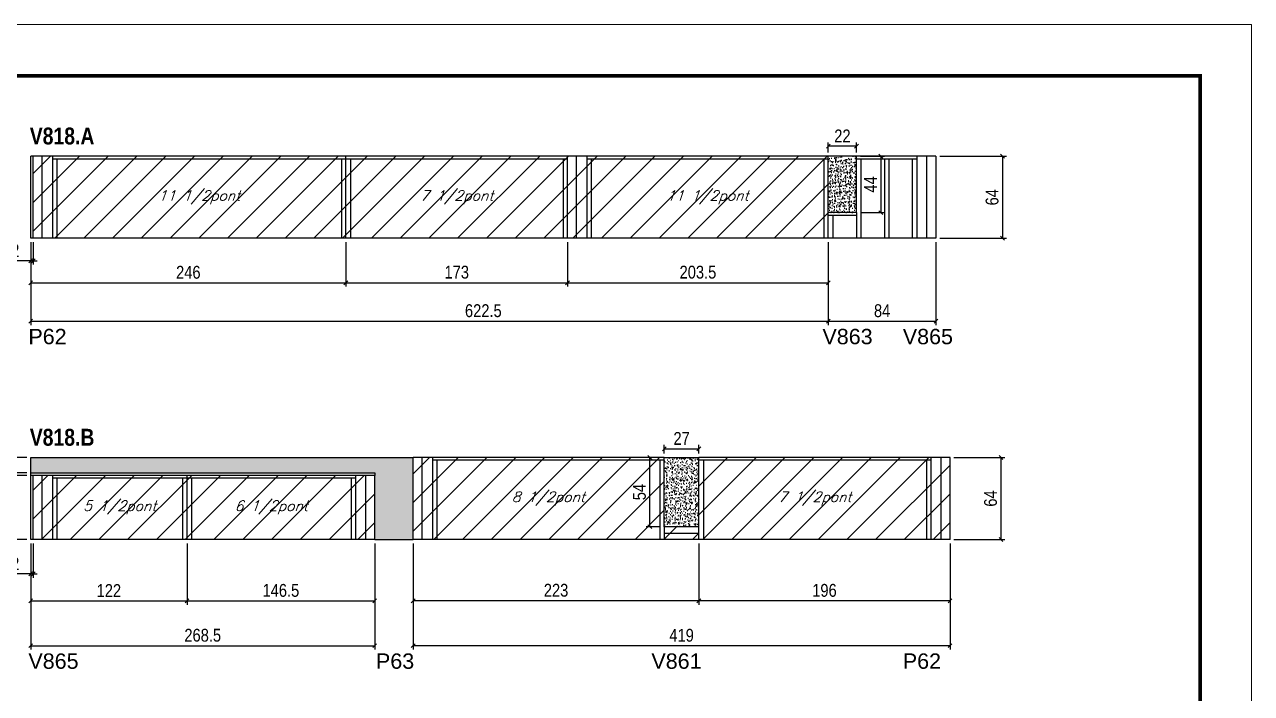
# Model space of a CAD drawing. Extents: x 3309 to 9590, y -2522 to 14608.
# Drawn here: x 3837 to 4794, y 9492 to 10014 of the extents above; entities that cross this region are included whole.
import ezdxf

# ---------------------------------------------------------------- set-up
doc = ezdxf.new("R2010")
doc.units = 0
doc.linetypes.add('DASHED', pattern=[0.75, 0.5, -0.25])
for name, color, linetype in [('5', 5, 'Continuous'), ('COTA', 241, 'Continuous'), ('NOMENCLATURA', 7, 'Continuous'), ('Painéis', 200, 'Continuous'), ('SARR_2.2x10', 60, 'Continuous'), ('SARR_2.2x7', 40, 'Continuous'), ('SARR_3.5x7', 81, 'Continuous'), ('texto', 7, 'Continuous')]:
    doc.layers.add(name, color=color, linetype=linetype)
for name, color, linetype, lineweight in [('Folhas', 255, 'Continuous', 9), ('Hachura', 251, 'Continuous', 9), ('SARRAFO DE PRESSAO', 251, 'DASHED', 9)]:
    doc.layers.add(name, color=color, linetype=linetype, lineweight=lineweight)
doc.styles.add('COTA TECNICA', font='techl___.ttf', dxfattribs={"height": 10})
doc.styles.add('Romans', font='romans.shx')
doc.styles.get("Standard").update_dxf_attribs({"font": 'arial.ttf'})
doc.styles.add('TECNICA', font='techb___.ttf', dxfattribs={"height": 10})
doc.dimstyles.new('PAINEL', dxfattribs={"dimtxt": 10, "dimasz": 3, "dimexe": 3, "dimexo": 3, "dimgap": 3, "dimtad": 1, "dimdec": 1, "dimzin": 12, "dimdsep": 46, "dimtxsty": 'COTA TECNICA', "dimblk1": 'OBLIQUE', "dimblk2": 'OBLIQUE', "dimsah": 1, "dimcen": 0.9, "dimclrd": 4, "dimclre": 4, "dimclrt": 240, "dimadec": 1, "dimazin": 3, "dimtfac": 1, "dimtdec": 1, "dimtmove": 0, "dimatfit": 3, "dimfxl": 1, "dimtolj": 1, "dimtzin": 12, "dimarcsym": 0})
pattern_1 = [(45, (-3183.5, -1148.575), (-11.22532, 11.22532), [])]

# ---------------------------------------------------------------- blocks, each defined once
blk = doc.blocks.new('9999999999')
at = {"layer": 'Folhas'}
blk.add_lwpolyline([(98138.98, 34190.21), (99623.98, 34190.21), (99623.98, 35240.21), (98138.98, 35240.21)], close=True, dxfattribs=at)
at = {"layer": 'Folhas', "color": 30, "const_width": 3}
blk.add_lwpolyline([(98213.98, 34230.21), (99583.98, 34230.21), (99583.98, 35200.21), (98213.98, 35200.21)], close=True, dxfattribs=at)
blk = doc.blocks.new('_Oblique')
at = {"color": 0, "linetype": 'ByBlock', "lineweight": -2}
blk.add_line((-0.5, -0.5), (0.5, 0.5), dxfattribs=at)
blk = doc.blocks.new('*D1920')
at = {"layer": 'COTA', "color": 4, "lineweight": -2, "transparency": 16777216}
for p, q in [((4260.62, 9843.77), (4260.62, 9809.03)), ((4464.12, 9843.77), (4464.12, 9809.03)), ((4260.62, 9812.03), (4464.12, 9812.03))]:
    blk.add_line(p, q, dxfattribs=at)
at = {"layer": 'Defpoints', "color": 0, "transparency": 16777216}
for p in [(4260.62, 9846.77), (4464.12, 9846.77), (4464.12, 9812.03)]:
    blk.add_point(p, dxfattribs=at)
at = {"layer": 'COTA', "color": 4, "lineweight": -2, "transparency": 16777216, "xscale": 3, "yscale": 3, "zscale": 3, "rotation": 180}
blk.add_blockref('_Oblique', (4260.62, 9812.03), dxfattribs=at)
at = {"layer": 'COTA', "color": 4, "lineweight": -2, "transparency": 16777216, "xscale": 3, "yscale": 3, "zscale": 3}
blk.add_blockref('_Oblique', (4464.12, 9812.03), dxfattribs=at)
at = {"layer": 'COTA', "color": 240, "transparency": 16777216, "insert": (4362.37, 9820.25), "char_height": 10, "attachment_point": 5, "style": 'COTA TECNICA'}
blk.add_mtext('\\A1;203.5', dxfattribs=at)
blk = doc.blocks.new('*D1921')
at = {"layer": 'COTA', "color": 4, "lineweight": -2, "transparency": 16777216}
for p, q in [((4551.12, 9910.77), (4603.08, 9910.77)), ((4600.08, 9910.77), (4600.08, 9846.77)), ((4551.12, 9846.77), (4603.08, 9846.77))]:
    blk.add_line(p, q, dxfattribs=at)
at = {"layer": 'Defpoints', "color": 0, "transparency": 16777216}
for p in [(4548.12, 9910.77), (4548.12, 9846.77), (4600.08, 9846.77)]:
    blk.add_point(p, dxfattribs=at)
at = {"layer": 'COTA', "color": 4, "lineweight": -2, "transparency": 16777216, "xscale": 3, "yscale": 3, "zscale": 3}
for p, rotation in [((4600.08, 9910.77), 90), ((4600.08, 9846.77), 270)]:
    blk.add_blockref('_Oblique', p, dxfattribs=dict(at, rotation=rotation))
at = {"layer": 'COTA', "color": 240, "transparency": 16777216, "insert": (4591.98, 9878.77), "char_height": 10, "attachment_point": 5, "rotation": 90, "style": 'COTA TECNICA'}
blk.add_mtext('\\A1;64', dxfattribs=at)
blk = doc.blocks.new('*D1922')
at = {"layer": 'COTA', "color": 4, "lineweight": -2, "transparency": 16777216}
for p, q in [((4464.12, 9843.77), (4464.12, 9779.06)), ((4548.12, 9843.77), (4548.12, 9779.06)), ((4464.12, 9782.06), (4548.12, 9782.06))]:
    blk.add_line(p, q, dxfattribs=at)
at = {"layer": 'Defpoints', "color": 0, "transparency": 16777216}
for p in [(4464.12, 9846.77), (4548.12, 9846.77), (4548.12, 9782.06)]:
    blk.add_point(p, dxfattribs=at)
at = {"layer": 'COTA', "color": 4, "lineweight": -2, "transparency": 16777216, "xscale": 3, "yscale": 3, "zscale": 3, "rotation": 180}
blk.add_blockref('_Oblique', (4464.12, 9782.06), dxfattribs=at)
at = {"layer": 'COTA', "color": 4, "lineweight": -2, "transparency": 16777216, "xscale": 3, "yscale": 3, "zscale": 3}
blk.add_blockref('_Oblique', (4548.12, 9782.06), dxfattribs=at)
at = {"layer": 'COTA', "color": 240, "transparency": 16777216, "insert": (4506.12, 9790.15), "char_height": 10, "attachment_point": 5, "style": 'COTA TECNICA'}
blk.add_mtext('\\A1;84', dxfattribs=at)
blk = doc.blocks.new('*D1923')
at = {"layer": 'COTA', "color": 4, "lineweight": -2, "transparency": 16777216}
for p, q in [((3841.62, 9843.77), (3841.62, 9809.03)), ((4087.62, 9843.77), (4087.62, 9809.03)), ((3841.62, 9812.03), (4087.62, 9812.03))]:
    blk.add_line(p, q, dxfattribs=at)
at = {"layer": 'Defpoints', "color": 0, "transparency": 16777216}
for p in [(3841.62, 9846.77), (4087.62, 9846.77), (4087.62, 9812.03)]:
    blk.add_point(p, dxfattribs=at)
at = {"layer": 'COTA', "color": 4, "lineweight": -2, "transparency": 16777216, "xscale": 3, "yscale": 3, "zscale": 3, "rotation": 180}
blk.add_blockref('_Oblique', (3841.62, 9812.03), dxfattribs=at)
at = {"layer": 'COTA', "color": 4, "lineweight": -2, "transparency": 16777216, "xscale": 3, "yscale": 3, "zscale": 3}
blk.add_blockref('_Oblique', (4087.62, 9812.03), dxfattribs=at)
at = {"layer": 'COTA', "color": 240, "transparency": 16777216, "insert": (3964.62, 9820.13), "char_height": 10, "attachment_point": 5, "style": 'COTA TECNICA'}
blk.add_mtext('\\A1;246', dxfattribs=at)
blk = doc.blocks.new('*D1924')
at = {"layer": 'COTA', "color": 4, "lineweight": -2, "transparency": 16777216}
for p, q in [((4087.62, 9843.77), (4087.62, 9809.03)), ((4260.62, 9843.77), (4260.62, 9809.03)), ((4087.62, 9812.03), (4260.62, 9812.03))]:
    blk.add_line(p, q, dxfattribs=at)
at = {"layer": 'Defpoints', "color": 0, "transparency": 16777216}
for p in [(4087.62, 9846.77), (4260.62, 9846.77), (4260.62, 9812.03)]:
    blk.add_point(p, dxfattribs=at)
at = {"layer": 'COTA', "color": 4, "lineweight": -2, "transparency": 16777216, "xscale": 3, "yscale": 3, "zscale": 3, "rotation": 180}
blk.add_blockref('_Oblique', (4087.62, 9812.03), dxfattribs=at)
at = {"layer": 'COTA', "color": 4, "lineweight": -2, "transparency": 16777216, "xscale": 3, "yscale": 3, "zscale": 3}
blk.add_blockref('_Oblique', (4260.62, 9812.03), dxfattribs=at)
at = {"layer": 'COTA', "color": 240, "transparency": 16777216, "insert": (4174.12, 9820.25), "char_height": 10, "attachment_point": 5, "style": 'COTA TECNICA'}
blk.add_mtext('\\A1;173', dxfattribs=at)
blk = doc.blocks.new('*D1907')
at = {"layer": 'COTA', "color": 4, "lineweight": -2, "transparency": 16777216}
for p, q in [((3841.62, 9843.77), (3841.62, 9779.06)), ((4464.12, 9843.77), (4464.12, 9779.06)), ((3841.62, 9782.06), (4464.12, 9782.06))]:
    blk.add_line(p, q, dxfattribs=at)
at = {"layer": 'Defpoints', "color": 0, "transparency": 16777216}
for p in [(3841.62, 9846.77), (4464.12, 9846.77), (4464.12, 9782.06)]:
    blk.add_point(p, dxfattribs=at)
at = {"layer": 'COTA', "color": 4, "lineweight": -2, "transparency": 16777216, "xscale": 3, "yscale": 3, "zscale": 3, "rotation": 180}
blk.add_blockref('_Oblique', (3841.62, 9782.06), dxfattribs=at)
at = {"layer": 'COTA', "color": 4, "lineweight": -2, "transparency": 16777216, "xscale": 3, "yscale": 3, "zscale": 3}
blk.add_blockref('_Oblique', (4464.12, 9782.06), dxfattribs=at)
at = {"layer": 'COTA', "color": 240, "transparency": 16777216, "insert": (4194.87, 9790.17), "char_height": 10, "attachment_point": 5, "style": 'COTA TECNICA'}
blk.add_mtext('\\A1;622.5', dxfattribs=at)
blk = doc.blocks.new('*D1910')
at = {"layer": 'COTA', "color": 4, "lineweight": -2, "transparency": 16777216}
for p, q in [((3841.62, 9843.77), (3841.62, 9826.16)), ((3843.62, 9843.77), (3843.62, 9826.16)), ((3841.62, 9829.16), (3823.51, 9829.16)), ((3843.62, 9829.16), (3841.62, 9829.16)), ((3843.62, 9829.16), (3846.62, 9829.16))]:
    blk.add_line(p, q, dxfattribs=at)
at = {"layer": 'Defpoints', "color": 0, "transparency": 16777216}
for p in [(3841.62, 9846.77), (3843.62, 9846.77), (3841.62, 9829.16)]:
    blk.add_point(p, dxfattribs=at)
at = {"layer": 'COTA', "color": 4, "lineweight": -2, "transparency": 16777216, "xscale": 3, "yscale": 3, "zscale": 3}
blk.add_blockref('_Oblique', (3841.62, 9829.16), dxfattribs=at)
at = {"layer": 'COTA', "color": 4, "lineweight": -2, "transparency": 16777216, "xscale": 3, "yscale": 3, "zscale": 3, "rotation": 180}
blk.add_blockref('_Oblique', (3843.62, 9829.16), dxfattribs=at)
at = {"layer": 'COTA', "color": 240, "transparency": 16777216, "insert": (3829.56, 9837.16), "char_height": 10, "attachment_point": 5, "style": 'COTA TECNICA'}
blk.add_mtext('\\A1;2', dxfattribs=at)
blk = doc.blocks.new('*D1897')
at = {"layer": 'COTA', "color": 4, "lineweight": -2, "transparency": 16777216}
for p, q in [((3838.62, 9663.65), (3787.65, 9663.65)), ((3790.65, 9663.65), (3790.65, 9611.65)), ((3838.62, 9611.65), (3787.65, 9611.65))]:
    blk.add_line(p, q, dxfattribs=at)
at = {"layer": 'Defpoints', "color": 0, "transparency": 16777216}
for p in [(3841.62, 9663.65), (3790.65, 9611.65), (3841.62, 9611.65)]:
    blk.add_point(p, dxfattribs=at)
at = {"layer": 'COTA', "color": 4, "lineweight": -2, "transparency": 16777216, "xscale": 3, "yscale": 3, "zscale": 3}
for p, rotation in [((3790.65, 9663.65), 90), ((3790.65, 9611.65), 270)]:
    blk.add_blockref('_Oblique', p, dxfattribs=dict(at, rotation=rotation))
at = {"layer": 'COTA', "color": 240, "transparency": 16777216, "insert": (3782.54, 9637.65), "char_height": 10, "attachment_point": 5, "rotation": 90, "style": 'COTA TECNICA'}
blk.add_mtext('\\A1;52', dxfattribs=at)
blk = doc.blocks.new('*D1898')
at = {"layer": 'COTA', "color": 4, "lineweight": -2, "transparency": 16777216}
for p, q in [((3790.65, 9675.65), (3790.65, 9693.96)), ((3838.62, 9675.65), (3787.65, 9675.65)), ((3790.65, 9663.65), (3790.65, 9675.65)), ((3838.62, 9663.65), (3787.65, 9663.65))]:
    blk.add_line(p, q, dxfattribs=at)
at = {"layer": 'Defpoints', "color": 0, "transparency": 16777216}
for p in [(3790.65, 9675.65), (3841.62, 9675.65), (3841.62, 9663.65)]:
    blk.add_point(p, dxfattribs=at)
at = {"layer": 'COTA', "color": 4, "lineweight": -2, "transparency": 16777216, "xscale": 3, "yscale": 3, "zscale": 3}
for p, rotation in [((3790.65, 9675.65), 90), ((3790.65, 9663.65), 270)]:
    blk.add_blockref('_Oblique', p, dxfattribs=dict(at, rotation=rotation))
at = {"layer": 'COTA', "color": 240, "transparency": 16777216, "insert": (3782.59, 9686.31), "char_height": 10, "attachment_point": 5, "rotation": 90, "style": 'COTA TECNICA'}
blk.add_mtext('\\A1;12', dxfattribs=at)
blk = doc.blocks.new('*D1911')
at = {"layer": 'COTA', "color": 4, "lineweight": -2, "transparency": 16777216}
for p, q in [((3841.62, 9608.65), (3841.62, 9525.76)), ((4110.12, 9608.65), (4110.12, 9525.76)), ((3841.62, 9528.76), (4110.12, 9528.76))]:
    blk.add_line(p, q, dxfattribs=at)
at = {"layer": 'Defpoints', "color": 0, "transparency": 16777216}
for p in [(3841.62, 9611.65), (4110.12, 9611.65), (4110.12, 9528.76)]:
    blk.add_point(p, dxfattribs=at)
at = {"layer": 'COTA', "color": 4, "lineweight": -2, "transparency": 16777216, "xscale": 3, "yscale": 3, "zscale": 3, "rotation": 180}
blk.add_blockref('_Oblique', (3841.62, 9528.76), dxfattribs=at)
at = {"layer": 'COTA', "color": 4, "lineweight": -2, "transparency": 16777216, "xscale": 3, "yscale": 3, "zscale": 3}
blk.add_blockref('_Oblique', (4110.12, 9528.76), dxfattribs=at)
at = {"layer": 'COTA', "color": 240, "transparency": 16777216, "insert": (3975.87, 9536.89), "char_height": 10, "attachment_point": 5, "style": 'COTA TECNICA'}
blk.add_mtext('\\A1;268.5', dxfattribs=at)
blk = doc.blocks.new('*D1912')
at = {"layer": 'COTA', "color": 4, "lineweight": -2, "transparency": 16777216}
for p, q in [((3841.62, 9608.65), (3841.62, 9560.76)), ((3963.62, 9608.65), (3963.62, 9560.76)), ((3841.62, 9563.76), (3963.62, 9563.76))]:
    blk.add_line(p, q, dxfattribs=at)
at = {"layer": 'Defpoints', "color": 0, "transparency": 16777216}
for p in [(3841.62, 9611.65), (3963.62, 9611.65), (3963.62, 9563.76)]:
    blk.add_point(p, dxfattribs=at)
at = {"layer": 'COTA', "color": 4, "lineweight": -2, "transparency": 16777216, "xscale": 3, "yscale": 3, "zscale": 3, "rotation": 180}
blk.add_blockref('_Oblique', (3841.62, 9563.76), dxfattribs=at)
at = {"layer": 'COTA', "color": 4, "lineweight": -2, "transparency": 16777216, "xscale": 3, "yscale": 3, "zscale": 3}
blk.add_blockref('_Oblique', (3963.62, 9563.76), dxfattribs=at)
at = {"layer": 'COTA', "color": 240, "transparency": 16777216, "insert": (3902.62, 9571.82), "char_height": 10, "attachment_point": 5, "style": 'COTA TECNICA'}
blk.add_mtext('\\A1;122', dxfattribs=at)
blk = doc.blocks.new('*D1899')
at = {"layer": 'COTA', "color": 4, "lineweight": -2, "transparency": 16777216}
for p, q in [((3963.62, 9608.65), (3963.62, 9560.76)), ((4110.12, 9608.65), (4110.12, 9560.76)), ((3963.62, 9563.76), (4110.12, 9563.76))]:
    blk.add_line(p, q, dxfattribs=at)
at = {"layer": 'Defpoints', "color": 0, "transparency": 16777216}
for p in [(3963.62, 9611.65), (4110.12, 9611.65), (4110.12, 9563.76)]:
    blk.add_point(p, dxfattribs=at)
at = {"layer": 'COTA', "color": 4, "lineweight": -2, "transparency": 16777216, "xscale": 3, "yscale": 3, "zscale": 3, "rotation": 180}
blk.add_blockref('_Oblique', (3963.62, 9563.76), dxfattribs=at)
at = {"layer": 'COTA', "color": 4, "lineweight": -2, "transparency": 16777216, "xscale": 3, "yscale": 3, "zscale": 3}
blk.add_blockref('_Oblique', (4110.12, 9563.76), dxfattribs=at)
at = {"layer": 'COTA', "color": 240, "transparency": 16777216, "insert": (4036.87, 9571.87), "char_height": 10, "attachment_point": 5, "style": 'COTA TECNICA'}
blk.add_mtext('\\A1;146.5', dxfattribs=at)
blk = doc.blocks.new('*D1913')
at = {"layer": 'COTA', "color": 4, "lineweight": -2, "transparency": 16777216}
for p, q in [((3841.62, 9608.65), (3841.62, 9581.81)), ((3843.62, 9608.65), (3843.62, 9581.81)), ((3841.62, 9584.81), (3823.51, 9584.81)), ((3843.62, 9584.81), (3841.62, 9584.81)), ((3843.62, 9584.81), (3846.62, 9584.81))]:
    blk.add_line(p, q, dxfattribs=at)
at = {"layer": 'Defpoints', "color": 0, "transparency": 16777216}
for p in [(3841.62, 9611.65), (3843.62, 9611.65), (3841.62, 9584.81)]:
    blk.add_point(p, dxfattribs=at)
at = {"layer": 'COTA', "color": 4, "lineweight": -2, "transparency": 16777216, "xscale": 3, "yscale": 3, "zscale": 3}
blk.add_blockref('_Oblique', (3841.62, 9584.81), dxfattribs=at)
at = {"layer": 'COTA', "color": 4, "lineweight": -2, "transparency": 16777216, "xscale": 3, "yscale": 3, "zscale": 3, "rotation": 180}
blk.add_blockref('_Oblique', (3843.62, 9584.81), dxfattribs=at)
at = {"layer": 'COTA', "color": 240, "transparency": 16777216, "insert": (3829.56, 9592.81), "char_height": 10, "attachment_point": 5, "style": 'COTA TECNICA'}
blk.add_mtext('\\A1;2', dxfattribs=at)
blk = doc.blocks.new('*D1914')
at = {"layer": 'COTA', "color": 4, "lineweight": -2, "transparency": 16777216}
for p, q in [((3838.62, 9661.65), (3814.17, 9661.65)), ((3817.17, 9611.65), (3817.17, 9661.65)), ((3838.62, 9611.65), (3814.17, 9611.65))]:
    blk.add_line(p, q, dxfattribs=at)
at = {"layer": 'Defpoints', "color": 0, "transparency": 16777216}
for p in [(3817.17, 9661.65), (3841.62, 9661.65), (3841.62, 9611.65)]:
    blk.add_point(p, dxfattribs=at)
at = {"layer": 'COTA', "color": 4, "lineweight": -2, "transparency": 16777216, "xscale": 3, "yscale": 3, "zscale": 3}
for p, rotation in [((3817.17, 9661.65), 90), ((3817.17, 9611.65), 270)]:
    blk.add_blockref('_Oblique', p, dxfattribs=dict(at, rotation=rotation))
at = {"layer": 'COTA', "color": 240, "transparency": 16777216, "insert": (3809.06, 9636.65), "char_height": 10, "attachment_point": 5, "rotation": 90, "style": 'COTA TECNICA'}
blk.add_mtext('\\A1;50', dxfattribs=at)
blk = doc.blocks.new('*D1915')
at = {"layer": 'COTA', "color": 4, "lineweight": -2, "transparency": 16777216}
for p, q in [((3817.17, 9663.65), (3817.17, 9681.76)), ((3838.62, 9663.65), (3814.17, 9663.65)), ((3817.17, 9661.65), (3817.17, 9663.65)), ((3838.62, 9661.65), (3814.17, 9661.65)), ((3817.17, 9661.65), (3817.17, 9658.65))]:
    blk.add_line(p, q, dxfattribs=at)
at = {"layer": 'Defpoints', "color": 0, "transparency": 16777216}
for p in [(3817.17, 9663.65), (3841.62, 9663.65), (3841.62, 9661.65)]:
    blk.add_point(p, dxfattribs=at)
at = {"layer": 'COTA', "color": 4, "lineweight": -2, "transparency": 16777216, "xscale": 3, "yscale": 3, "zscale": 3}
for p, rotation in [((3817.17, 9663.65), 270), ((3817.17, 9661.65), 90)]:
    blk.add_blockref('_Oblique', p, dxfattribs=dict(at, rotation=rotation))
at = {"layer": 'COTA', "color": 240, "transparency": 16777216, "insert": (3809.17, 9675.71), "char_height": 10, "attachment_point": 5, "rotation": 90, "style": 'COTA TECNICA'}
blk.add_mtext('\\A1;2', dxfattribs=at)
blk = doc.blocks.new('*D1900')
at = {"layer": 'COTA', "color": 4, "linetype": 'ByBlock', "lineweight": -2, "transparency": 16777216}
for p, q in [((4363.12, 9608.65), (4363.12, 9560.76)), ((4559.12, 9608.65), (4559.12, 9560.76)), ((4559.12, 9563.76), (4363.12, 9563.76))]:
    blk.add_line(p, q, dxfattribs=at)
at = {"layer": 'Defpoints', "color": 0, "linetype": 'ByBlock', "transparency": 16777216}
for p in [(4363.12, 9611.65), (4559.12, 9611.65), (4363.12, 9563.76)]:
    blk.add_point(p, dxfattribs=at)
at = {"layer": 'COTA', "color": 4, "linetype": 'ByBlock', "lineweight": -2, "transparency": 16777216, "xscale": 3, "yscale": 3, "zscale": 3, "rotation": 180}
blk.add_blockref('_Oblique', (4363.12, 9563.76), dxfattribs=at)
at = {"layer": 'COTA', "color": 4, "linetype": 'ByBlock', "lineweight": -2, "transparency": 16777216, "xscale": 3, "yscale": 3, "zscale": 3}
blk.add_blockref('_Oblique', (4559.12, 9563.76), dxfattribs=at)
at = {"layer": 'COTA', "color": 240, "linetype": 'ByBlock', "transparency": 16777216, "insert": (4461.12, 9571.89), "char_height": 10, "attachment_point": 5, "style": 'COTA TECNICA'}
blk.add_mtext('\\A1;196', dxfattribs=at)
blk = doc.blocks.new('*D1901')
at = {"layer": 'COTA', "color": 4, "linetype": 'ByBlock', "lineweight": -2, "transparency": 16777216}
for p, q in [((4140.12, 9608.65), (4140.12, 9560.76)), ((4363.12, 9608.65), (4363.12, 9560.76)), ((4363.12, 9563.76), (4140.12, 9563.76))]:
    blk.add_line(p, q, dxfattribs=at)
at = {"layer": 'Defpoints', "color": 0, "linetype": 'ByBlock', "transparency": 16777216}
for p in [(4140.12, 9611.65), (4363.12, 9611.65), (4140.12, 9563.76)]:
    blk.add_point(p, dxfattribs=at)
at = {"layer": 'COTA', "color": 4, "linetype": 'ByBlock', "lineweight": -2, "transparency": 16777216, "xscale": 3, "yscale": 3, "zscale": 3, "rotation": 180}
blk.add_blockref('_Oblique', (4140.12, 9563.76), dxfattribs=at)
at = {"layer": 'COTA', "color": 4, "linetype": 'ByBlock', "lineweight": -2, "transparency": 16777216, "xscale": 3, "yscale": 3, "zscale": 3}
blk.add_blockref('_Oblique', (4363.12, 9563.76), dxfattribs=at)
at = {"layer": 'COTA', "color": 240, "linetype": 'ByBlock', "transparency": 16777216, "insert": (4251.62, 9571.98), "char_height": 10, "attachment_point": 5, "style": 'COTA TECNICA'}
blk.add_mtext('\\A1;223', dxfattribs=at)
blk = doc.blocks.new('*D1916')
at = {"layer": 'COTA', "color": 4, "linetype": 'ByBlock', "lineweight": -2, "transparency": 16777216}
for p, q in [((4140.12, 9608.65), (4140.12, 9525.76)), ((4559.12, 9608.65), (4559.12, 9525.76)), ((4559.12, 9528.76), (4140.12, 9528.76))]:
    blk.add_line(p, q, dxfattribs=at)
at = {"layer": 'Defpoints', "color": 0, "linetype": 'ByBlock', "transparency": 16777216}
for p in [(4140.12, 9611.65), (4559.12, 9611.65), (4140.12, 9528.76)]:
    blk.add_point(p, dxfattribs=at)
at = {"layer": 'COTA', "color": 4, "linetype": 'ByBlock', "lineweight": -2, "transparency": 16777216, "xscale": 3, "yscale": 3, "zscale": 3, "rotation": 180}
blk.add_blockref('_Oblique', (4140.12, 9528.76), dxfattribs=at)
at = {"layer": 'COTA', "color": 4, "linetype": 'ByBlock', "lineweight": -2, "transparency": 16777216, "xscale": 3, "yscale": 3, "zscale": 3}
blk.add_blockref('_Oblique', (4559.12, 9528.76), dxfattribs=at)
at = {"layer": 'COTA', "color": 240, "linetype": 'ByBlock', "transparency": 16777216, "insert": (4349.62, 9536.86), "char_height": 10, "attachment_point": 5, "style": 'COTA TECNICA'}
blk.add_mtext('\\A1;419', dxfattribs=at)
blk = doc.blocks.new('*D1917')
at = {"layer": 'COTA', "color": 4, "lineweight": -2, "transparency": 16777216}
for p, q in [((4333.12, 9675.65), (4321.83, 9675.65)), ((4324.83, 9621.65), (4324.83, 9675.65)), ((4333.12, 9621.65), (4321.83, 9621.65))]:
    blk.add_line(p, q, dxfattribs=at)
at = {"layer": 'Defpoints', "color": 0, "transparency": 16777216}
for p in [(4324.83, 9675.65), (4336.12, 9675.65), (4336.12, 9621.65)]:
    blk.add_point(p, dxfattribs=at)
at = {"layer": 'COTA', "color": 4, "lineweight": -2, "transparency": 16777216, "xscale": 3, "yscale": 3, "zscale": 3}
for p, rotation in [((4324.83, 9675.65), 90), ((4324.83, 9621.65), 270)]:
    blk.add_blockref('_Oblique', p, dxfattribs=dict(at, rotation=rotation))
at = {"layer": 'COTA', "color": 240, "transparency": 16777216, "insert": (4316.73, 9648.65), "char_height": 10, "attachment_point": 5, "rotation": 90, "style": 'COTA TECNICA'}
blk.add_mtext('\\A1;54', dxfattribs=at)
blk = doc.blocks.new('*D1918')
at = {"layer": 'COTA', "color": 4, "lineweight": -2, "transparency": 16777216}
for p, q in [((4336.12, 9678.65), (4336.12, 9685.47)), ((4336.12, 9682.47), (4363.12, 9682.47)), ((4363.12, 9678.65), (4363.12, 9685.47))]:
    blk.add_line(p, q, dxfattribs=at)
at = {"layer": 'Defpoints', "color": 0, "transparency": 16777216}
for p in [(4363.12, 9682.47), (4336.12, 9675.65), (4363.12, 9675.65)]:
    blk.add_point(p, dxfattribs=at)
at = {"layer": 'COTA', "color": 4, "lineweight": -2, "transparency": 16777216, "xscale": 3, "yscale": 3, "zscale": 3, "rotation": 180}
blk.add_blockref('_Oblique', (4336.12, 9682.47), dxfattribs=at)
at = {"layer": 'COTA', "color": 4, "lineweight": -2, "transparency": 16777216, "xscale": 3, "yscale": 3, "zscale": 3}
blk.add_blockref('_Oblique', (4363.12, 9682.47), dxfattribs=at)
at = {"layer": 'COTA', "color": 240, "transparency": 16777216, "insert": (4349.62, 9690.54), "char_height": 10, "attachment_point": 5, "style": 'COTA TECNICA'}
blk.add_mtext('\\A1;27', dxfattribs=at)
blk = doc.blocks.new('*D1919')
at = {"layer": 'COTA', "color": 4, "lineweight": -2, "transparency": 16777216}
for p, q in [((4562.12, 9675.65), (4601.87, 9675.65)), ((4598.87, 9675.65), (4598.87, 9611.65)), ((4562.12, 9611.65), (4601.87, 9611.65))]:
    blk.add_line(p, q, dxfattribs=at)
at = {"layer": 'Defpoints', "color": 0, "transparency": 16777216}
for p in [(4559.12, 9675.65), (4559.12, 9611.65), (4598.87, 9611.65)]:
    blk.add_point(p, dxfattribs=at)
at = {"layer": 'COTA', "color": 4, "lineweight": -2, "transparency": 16777216, "xscale": 3, "yscale": 3, "zscale": 3}
for p, rotation in [((4598.87, 9675.65), 90), ((4598.87, 9611.65), 270)]:
    blk.add_blockref('_Oblique', p, dxfattribs=dict(at, rotation=rotation))
at = {"layer": 'COTA', "color": 240, "transparency": 16777216, "insert": (4590.77, 9643.65), "char_height": 10, "attachment_point": 5, "rotation": 90, "style": 'COTA TECNICA'}
blk.add_mtext('\\A1;64', dxfattribs=at)
blk = doc.blocks.new('*D1925')
at = {"layer": 'COTA', "color": 4, "lineweight": -2, "transparency": 16777216}
for p, q in [((4464.12, 9913.77), (4464.12, 9921.61)), ((4486.12, 9913.77), (4486.12, 9921.61)), ((4486.12, 9918.61), (4464.12, 9918.61))]:
    blk.add_line(p, q, dxfattribs=at)
at = {"layer": 'Defpoints', "color": 0, "transparency": 16777216}
for p in [(4464.12, 9918.61), (4464.12, 9910.77), (4486.12, 9910.77)]:
    blk.add_point(p, dxfattribs=at)
at = {"layer": 'COTA', "color": 4, "lineweight": -2, "transparency": 16777216, "xscale": 3, "yscale": 3, "zscale": 3, "rotation": 180}
blk.add_blockref('_Oblique', (4464.12, 9918.61), dxfattribs=at)
at = {"layer": 'COTA', "color": 4, "lineweight": -2, "transparency": 16777216, "xscale": 3, "yscale": 3, "zscale": 3}
blk.add_blockref('_Oblique', (4486.12, 9918.61), dxfattribs=at)
at = {"layer": 'COTA', "color": 240, "transparency": 16777216, "insert": (4475.12, 9926.61), "char_height": 10, "attachment_point": 5, "style": 'COTA TECNICA'}
blk.add_mtext('\\A1;22', dxfattribs=at)
blk = doc.blocks.new('*D1926')
at = {"layer": 'COTA', "color": 4, "lineweight": -2, "transparency": 16777216}
for p, q in [((4489.12, 9910.77), (4508.09, 9910.77)), ((4505.09, 9910.77), (4505.09, 9866.77)), ((4489.12, 9866.77), (4508.09, 9866.77))]:
    blk.add_line(p, q, dxfattribs=at)
at = {"layer": 'Defpoints', "color": 0, "transparency": 16777216}
for p in [(4486.12, 9910.77), (4486.12, 9866.77), (4505.09, 9866.77)]:
    blk.add_point(p, dxfattribs=at)
at = {"layer": 'COTA', "color": 4, "lineweight": -2, "transparency": 16777216, "xscale": 3, "yscale": 3, "zscale": 3}
for p, rotation in [((4505.09, 9910.77), 90), ((4505.09, 9866.77), 270)]:
    blk.add_blockref('_Oblique', p, dxfattribs=dict(at, rotation=rotation))
at = {"layer": 'COTA', "color": 240, "transparency": 16777216, "insert": (4497.02, 9888.77), "char_height": 10, "attachment_point": 5, "rotation": 90, "style": 'COTA TECNICA'}
blk.add_mtext('\\A1;44', dxfattribs=at)

msp = doc.modelspace()

# ---------------------------------------------------------------- hatches: boundary and pattern name
at = {"layer": 'COTA'}
h = msp.add_hatch(dxfattribs=at)
h.set_pattern_fill('AR-CONC', color=256, scale=0.03)
h.paths.add_polyline_path([(4486.12, 9910.77), (4464.12, 9910.77), (4464.12, 9866.77), (4486.12, 9866.77)])
h = msp.add_hatch(dxfattribs=at)
h.set_pattern_fill('AR-CONC', color=256, scale=0.03)
h.set_pattern_definition([(50, (-3183.5, -1148.575), (5.46554, -0.4781726), [0.5715, -6.2865]), (355, (-3183.5, -1148.575), (-1.0573026, 5.7317054), [0.4572, -5.0292175]), (100.451445, (-3183.0445, -1148.615), (4.4082374, 5.2535326), [0.4857003, -5.3427073]), (46.1842, (-3183.5, -1147.051), (8.1323712, -1.26127), [0.85725, -9.42975]), (96.63556, (-3182.822, -1147.156), (7.122124, 7.4227837), [0.7285507, -8.014068]), (351.18415, (-3183.5, -1147.051), (7.122124, 7.422784), [0.685799, -7.543792]), (21, (-3182.738, -1147.432), (4.5484317, -3.067956), [0.5715, -6.2865]), (326, (-3182.738, -1147.432), (1.8540609, 5.525639), [0.4572, -5.0292]), (71.451445, (-3182.359, -1147.688), (6.4024926, 2.457683), [0.4857003, -5.3426981]), (37.5, (-3183.5, -1148.5751), (0.0926581, 2.53665117), [0, -4.96824, 0, -5.1054, 0, -5.04825]), (7.5, (-3183.5, -1148.575), (2.0045899, 3.00541724), [0, -2.91084, 0, -4.85394, 0, -1.92405]), (327.5, (-3185.1993, -1148.5751), (4.06771786, -0.17186232), [0, -1.905, 0, -5.9436, 0, -7.8867]), (317.5, (-3185.9613, -1148.575), (4.4438754, 0.7627947), [0, -2.4765, 0, -3.94716, 0, -5.6007])])
h.paths.add_polyline_path([(4140.12, 9675.65), (3841.62, 9675.65), (3841.62, 9663.65), (4110.12, 9663.65), (4110.12, 9661.65), (4110.12, 9611.65), (4140.12, 9611.65)])
h = msp.add_hatch(dxfattribs=at)
h.set_pattern_fill('AR-CONC', color=256, scale=0.03)
h.set_pattern_definition([(50, (-4300.2696, -2194.3226), (5.4655401, -0.4781726), [0.5715, -6.2865]), (355, (-4300.2696, -2194.3226), (-1.0573026, 5.7317054), [0.4572, -5.0292175]), (100.451445, (-4299.814, -2194.3624), (4.4082374, 5.2535326), [0.4857003, -5.3427073]), (46.1842, (-4300.2696, -2192.7986), (8.1323712, -1.2612698), [0.85725, -9.42975]), (96.63556, (-4299.592, -2192.904), (7.122124, 7.4227837), [0.7285507, -8.0140682]), (351.18415, (-4300.27, -2192.7986), (7.122124, 7.4227837), [0.685799, -7.543792]), (21, (-4299.5076, -2193.1796), (4.5484317, -3.067956), [0.5715, -6.2865]), (326, (-4299.5076, -2193.1796), (1.8540609, 5.525639), [0.4572, -5.0292]), (71.451445, (-4299.1286, -2193.435), (6.4024926, 2.457683), [0.4857003, -5.3426981]), (37.5, (-4300.2696, -2194.3226), (0.0926581, 2.53665117), [0, -4.96824, 0, -5.1054, 0, -5.04825]), (7.5, (-4300.2696, -2194.3226), (2.0045899, 3.00541724), [0, -2.91084, 0, -4.85394, 0, -1.92405]), (327.5, (-4301.9689, -2194.3226), (4.06771786, -0.17186232), [0, -1.905, 0, -5.9436, 0, -7.8867]), (317.5, (-4302.731, -2194.3226), (4.4438754, 0.7627947), [0, -2.4765, 0, -3.94716, 0, -5.6007])])
h.paths.add_polyline_path([(4336.12, 9621.65), (4363.12, 9621.65), (4363.12, 9675.65), (4336.12, 9675.65)])
at = {"layer": 'Hachura', "linetype": 'ByBlock'}
h = msp.add_hatch(dxfattribs=at)
h.set_pattern_fill('ANSI31', color=256, scale=5)
h.set_pattern_definition(pattern_1)
h.paths.add_polyline_path([(3843.62, 9910.77), (3843.62, 9846.77), (4087.62, 9846.77), (4087.62, 9910.77)])
h.paths.add_polyline_path([(4087.62, 9910.77), (4087.62, 9846.77), (4464.12, 9846.77), (4464.12, 9910.77)])
h.paths.add_polyline_path([(4559.12, 9611.65), (4559.12, 9675.65), (4363.12, 9675.65), (4363.12, 9611.65)])
h = msp.add_hatch(dxfattribs=at)
h.set_pattern_fill('ANSI31', color=256, scale=5)
h.paths.add_polyline_path([(4140.12, 9675.65), (4140.12, 9611.65), (4363.12, 9611.65), (4363.12, 9621.65), (4336.12, 9621.65), (4336.12, 9675.65)])
h = msp.add_hatch(dxfattribs=at)
h.set_pattern_fill('ANSI31', color=256, scale=5)
h.set_pattern_definition(pattern_1)
h.paths.add_polyline_path([(3963.62, 9661.65), (3843.62, 9661.65), (3843.62, 9611.65), (3963.62, 9611.65)])
h.paths.add_polyline_path([(4110.12, 9661.65), (3963.62, 9661.65), (3963.62, 9611.65), (4110.12, 9611.65)])

# ---------------------------------------------------------------- linework, layer by layer
at = {"layer": 'COTA'}
for p, q in [((4486.12, 9910.77), (4464.12, 9910.77)), ((4486.12, 9866.77), (4486.12, 9846.77)), ((3841.62, 9663.65), (3841.62, 9675.65)), ((3841.62, 9675.65), (4140.12, 9675.65)), ((4336.12, 9675.65), (4363.12, 9675.65)), ((4336.12, 9621.65), (4336.12, 9611.65)), ((4110.12, 9611.65), (4140.12, 9611.65))]:
    msp.add_line(p, q, dxfattribs=at)
at = {"layer": 'Painéis', "linetype": 'ByBlock'}
for p, q in [((3841.62, 9846.77), (3841.62, 9910.77)), ((4464.12, 9910.77), (3841.62, 9910.77)), ((3843.62, 9846.77), (3843.62, 9910.77)), ((4087.62, 9846.77), (4087.62, 9910.77)), ((4260.62, 9846.77), (4260.62, 9910.77)), ((4464.12, 9846.77), (4464.12, 9910.77)), ((4548.12, 9910.77), (4486.12, 9910.77)), ((4486.12, 9866.77), (4486.12, 9910.77)), ((4548.12, 9910.77), (4548.12, 9846.77)), ((4486.12, 9866.77), (4464.12, 9866.77)), ((4548.12, 9846.77), (3841.62, 9846.77)), ((4336.12, 9675.65), (4140.12, 9675.65)), ((4140.12, 9611.65), (4140.12, 9675.65)), ((4336.12, 9621.65), (4336.12, 9675.65)), ((4559.12, 9675.65), (4363.12, 9675.65)), ((4363.12, 9611.65), (4363.12, 9675.65)), ((4559.12, 9611.65), (4559.12, 9675.65)), ((3841.62, 9611.65), (3841.62, 9661.65)), ((4110.12, 9661.65), (3841.62, 9661.65)), ((3843.62, 9611.65), (3843.62, 9661.65)), ((3963.62, 9611.65), (3963.62, 9661.65)), ((4110.12, 9611.65), (4110.12, 9661.65)), ((4363.12, 9621.65), (4336.12, 9621.65)), ((4110.12, 9611.65), (3841.62, 9611.65)), ((4559.12, 9611.65), (4140.12, 9611.65))]:
    msp.add_line(p, q, dxfattribs=at)
msp.add_lwpolyline([(3841.62, 9663.65), (4110.12, 9663.65), (4110.12, 9661.65), (3841.62, 9661.65)], close=True, dxfattribs=at)
at = {"layer": 'SARR_2.2x10'}
msp.add_line((4336.12, 9616.65), (4363.12, 9616.65), dxfattribs=at)
at = {"layer": 'SARR_2.2x7', "linetype": 'Continuous'}
for p, q in [((3850.62, 9846.77), (3850.62, 9910.77)), ((4087.62, 9908.57), (3858.62, 9908.57)), ((4260.62, 9908.57), (4087.62, 9908.57)), ((4267.62, 9846.77), (4267.62, 9910.77)), ((4464.12, 9908.57), (4275.62, 9908.57)), ((4533.12, 9908.57), (4486.12, 9908.57)), ((4541.12, 9846.77), (4541.12, 9910.77)), ((4486.12, 9864.57), (4464.12, 9864.57)), ((4147.12, 9611.65), (4147.12, 9675.65)), ((4336.12, 9673.45), (4155.12, 9673.45)), ((4544.12, 9673.45), (4363.12, 9673.45)), ((4552.12, 9611.65), (4552.12, 9675.65)), ((3850.62, 9611.65), (3850.62, 9661.65)), ((3963.62, 9659.45), (3858.62, 9659.45)), ((4095.12, 9659.45), (3963.62, 9659.45)), ((4103.12, 9611.65), (4103.12, 9661.65))]:
    msp.add_line(p, q, dxfattribs=at)
at = {"layer": 'SARR_3.5x7'}
for p, q in [((3858.62, 9910.77), (3858.62, 9846.77)), ((3862.12, 9908.57), (3862.12, 9846.77)), ((4084.12, 9908.57), (4084.12, 9846.77)), ((4091.12, 9908.57), (4091.12, 9846.77)), ((4257.12, 9908.57), (4257.12, 9846.77)), ((4275.62, 9910.77), (4275.62, 9846.77)), ((4279.12, 9908.57), (4279.12, 9846.77)), ((4460.62, 9908.57), (4460.62, 9846.77)), ((4489.62, 9908.57), (4489.62, 9846.77)), ((4507.92, 9908.57), (4507.92, 9846.77)), ((4511.42, 9908.57), (4511.42, 9846.77)), ((4529.62, 9908.57), (4529.62, 9846.77)), ((4533.12, 9910.77), (4533.12, 9846.77)), ((4467.62, 9864.57), (4467.62, 9846.77)), ((4155.12, 9675.65), (4155.12, 9611.65)), ((4158.62, 9673.45), (4158.62, 9611.65)), ((4332.62, 9673.45), (4332.62, 9611.65)), ((4366.62, 9673.45), (4366.62, 9611.65)), ((4540.62, 9673.45), (4540.62, 9611.65)), ((4544.12, 9675.65), (4544.12, 9611.65)), ((3858.62, 9661.65), (3858.62, 9611.65)), ((3862.12, 9659.45), (3862.12, 9611.65)), ((3960.12, 9659.45), (3960.12, 9611.65)), ((3967.12, 9659.45), (3967.12, 9611.65)), ((4091.62, 9659.45), (4091.62, 9611.65)), ((4095.12, 9661.65), (4095.12, 9611.65))]:
    msp.add_line(p, q, dxfattribs=at)

# ---------------------------------------------------------------- block references
at = {"layer": 'SARRAFO DE PRESSAO', "color": 6, "linetype": 'ByBlock'}
msp.add_blockref('9999999999', (-94829.61, -25226.65), dxfattribs=at)

# ---------------------------------------------------------------- texts
at = {"layer": '5', "linetype": 'Continuous'}
for s, p in [('P62', (3839.82, 9764.05)), ('V863', (4459.55, 9764.05)), ('V865', (4522.28, 9764.05)), ('V865', (3839.82, 9510.75)), ('P63', (4111.09, 9510.75)), ('V861', (4326.04, 9510.75)), ('P62', (4522.27, 9510.75))]:
    msp.add_text(s, height=12, rotation=0.00004, dxfattribs=at).set_placement(p)
at = {"layer": 'NOMENCLATURA', "style": 'TECNICA'}
for s, p in [('V818.A', (3840.9, 9919.96)), ('V818.B', (3840.9, 9684.84))]:
    msp.add_text(s, height=13.2, dxfattribs=at).set_placement(p)
at = {"layer": 'texto', "color": 2, "char_height": 8, "attachment_point": 5, "style": 'Romans'}
for s, insert in [('{\\Q19;\\C256;11 1/2pont}', (3973.12, 9878.77)), ('{\\Q19;\\C256;7 1/2pont}', (4174.12, 9878.77)), ('{\\Q19;\\C256;11 1/2pont}', (4369.87, 9878.77)), ('{\\Q19;\\C256;5 1/2pont}', (3911.12, 9636.65)), ('{\\Q19;\\C256;6 1/2pont}', (4029.37, 9636.65)), ('{\\Q19;\\C256;8 1/2pont}', (4245.62, 9643.65)), ('{\\Q19;\\C256;7 1/2pont}', (4453.62, 9643.65))]:
    msp.add_mtext(s, dxfattribs=dict(at, insert=insert))

# ---------------------------------------------------------------- dimensions: what is measured, and where the dimension line sits
at = {"layer": 'COTA'}
for base, p1, p2, picture, middle in [((4464.12, 9918.61), (4486.12, 9910.77), (4464.12, 9910.77), '*D1925', (4475.12, 9926.61)), ((3841.62, 9829.16), (3843.62, 9846.77), (3841.62, 9846.77), '*D1910', (3829.56, 9837.16)), ((4087.62, 9812.03), (3841.62, 9846.77), (4087.62, 9846.77), '*D1923', (3964.62, 9820.13)), ((4464.12, 9812.03), (4260.62, 9846.77), (4464.12, 9846.77), '*D1920', (4362.37, 9820.25)), ((4548.12, 9782.06), (4464.12, 9846.77), (4548.12, 9846.77), '*D1922', (4506.12, 9790.15)), ((4363.12, 9682.47), (4336.12, 9675.65), (4363.12, 9675.65), '*D1918', (4349.62, 9690.54)), ((3841.62, 9584.81), (3843.62, 9611.65), (3841.62, 9611.65), '*D1913', (3829.56, 9592.81)), ((4110.12, 9528.76), (3841.62, 9611.65), (4110.12, 9611.65), '*D1911', (3975.87, 9536.89)), ((3963.62, 9563.76), (3841.62, 9611.65), (3963.62, 9611.65), '*D1912', (3902.62, 9571.82))]:
    dim = msp.add_linear_dim(base=base, p1=p1, p2=p2, dimstyle='PAINEL', dxfattribs=at)
    dim.commit()
    dim.dimension.update_dxf_attribs({"geometry": picture, "text_midpoint": middle})
for base, p1, p2, picture, middle in [((4505.09, 9866.77), (4486.12, 9910.77), (4486.12, 9866.77), '*D1926', (4497.02, 9888.77)), ((4600.08, 9846.77), (4548.12, 9910.77), (4548.12, 9846.77), '*D1921', (4591.98, 9878.77)), ((3790.65, 9675.65), (3841.62, 9663.65), (3841.62, 9675.65), '*D1898', (3782.59, 9686.31)), ((3817.17, 9663.65), (3841.62, 9661.65), (3841.62, 9663.65), '*D1915', (3809.17, 9675.71)), ((4324.83, 9675.65), (4336.12, 9621.65), (4336.12, 9675.65), '*D1917', (4316.73, 9648.65)), ((4598.87, 9611.65), (4559.12, 9675.65), (4559.12, 9611.65), '*D1919', (4590.77, 9643.65)), ((3790.65, 9611.65), (3841.62, 9663.65), (3841.62, 9611.65), '*D1897', (3782.54, 9637.65)), ((3817.17, 9661.65), (3841.62, 9611.65), (3841.62, 9661.65), '*D1914', (3809.06, 9636.65))]:
    dim = msp.add_linear_dim(base=base, p1=p1, p2=p2, angle=90, dimstyle='PAINEL', dxfattribs=at)
    dim.commit()
    dim.dimension.update_dxf_attribs({"geometry": picture, "text_midpoint": middle})
dim = msp.add_linear_dim(base=(4464.12, 9782.06), p1=(3841.62, 9846.77), p2=(4464.12, 9846.77), dimstyle='PAINEL', dxfattribs=at)
dim.commit()
dim.dimension.update_dxf_attribs({"geometry": '*D1907', "text_midpoint": (4194.87, 9782.06), "dimtype": 160})
for base, p1, p2, picture, middle in [((4260.62, 9812.03), (4087.62, 9846.77), (4260.62, 9846.77), '*D1924', (4174.12, 9820.25)), ((4110.12, 9563.76), (3963.62, 9611.65), (4110.12, 9611.65), '*D1899', (4036.87, 9571.87))]:
    dim = msp.add_linear_dim(base=base, p1=p1, p2=p2, dimstyle='PAINEL', override={"dimtmove": 1}, dxfattribs=at)
    dim.commit()
    dim.dimension.update_dxf_attribs({"geometry": picture, "text_midpoint": middle})
at = {"layer": 'COTA', "linetype": 'ByBlock'}
dim = msp.add_linear_dim(base=(4140.12, 9563.76), p1=(4363.12, 9611.65), p2=(4140.12, 9611.65), angle=180, dimstyle='PAINEL', override={"dimtmove": 1}, dxfattribs=at)
dim.commit()
dim.dimension.update_dxf_attribs({"geometry": '*D1901', "text_midpoint": (4251.62, 9571.98)})
for base, p2, picture, middle in [((4140.12, 9528.76), (4140.12, 9611.65), '*D1916', (4349.62, 9536.86)), ((4363.12, 9563.76), (4363.12, 9611.65), '*D1900', (4461.12, 9571.89))]:
    dim = msp.add_linear_dim(base=base, p1=(4559.12, 9611.65), p2=p2, angle=180, dimstyle='PAINEL', dxfattribs=at)
    dim.commit()
    dim.dimension.update_dxf_attribs({"geometry": picture, "text_midpoint": middle})

doc.saveas('drawing.dxf')
